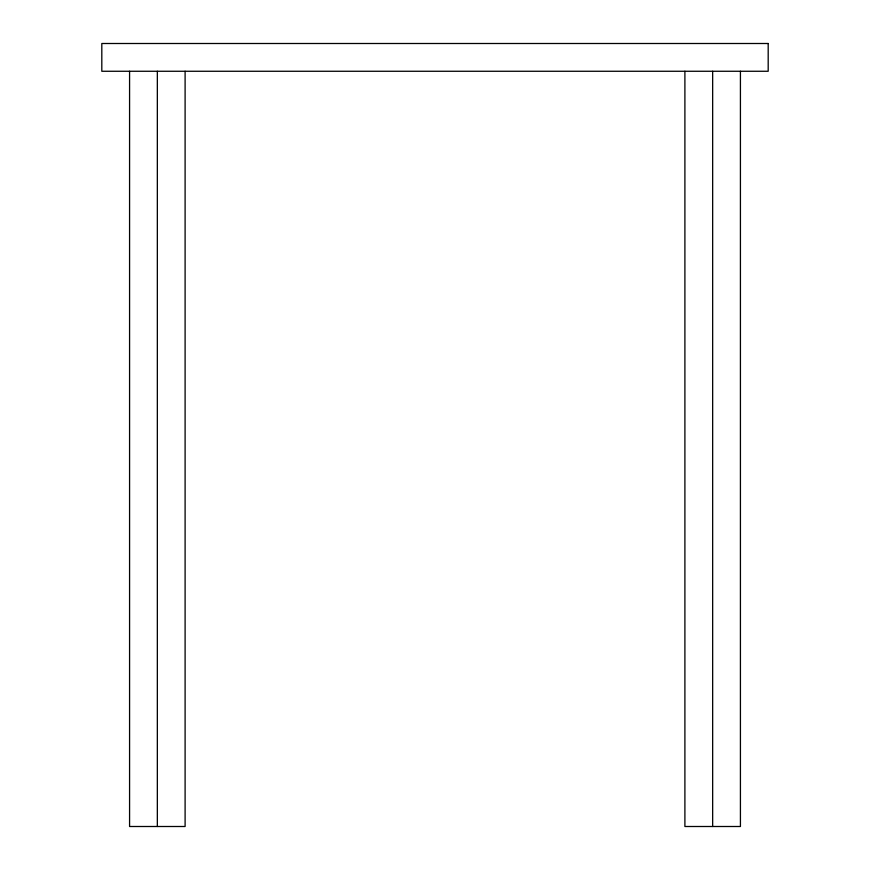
<?xml version="1.0" encoding="UTF-8"?>
<svg xmlns="http://www.w3.org/2000/svg" width="870" height="870" viewBox="0 0 870 870"><rect width="100%" height="100%" fill="white"/><g stroke="black" fill="none" stroke-linecap="round" stroke-linejoin="round"><path stroke-width="1.3" d="M684.897 71.264L684.897 826.5L740.424 826.5L740.424 71.264M712.66 71.264L712.66 826.5M185.103 71.264L185.103 826.5L129.576 826.5L129.576 71.264M157.339 71.264L157.339 826.5M768.188 43.5L101.812 43.5L101.812 71.264L768.188 71.264L768.188 43.5"/></g></svg>
